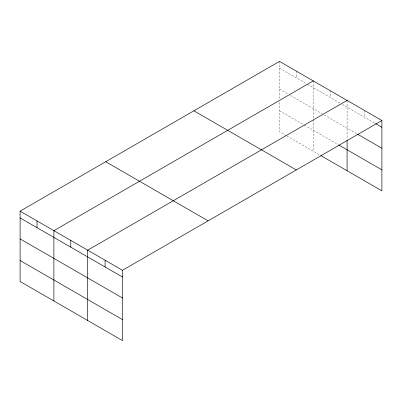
<?xml version="1.0" encoding="UTF-8"?>
<svg xmlns="http://www.w3.org/2000/svg" width="402" height="402" viewBox="0 0 402 402"><rect width="100%" height="100%" fill="white"/><g stroke="black" fill="none" stroke-linecap="round" stroke-linejoin="round"><path stroke-width="0.3" stroke-dasharray="2.01 1.51" d="M279.49 68.149L306.952 84.003M307.48 84.309L340.218 103.208M342.328 104.43L375.041 123.313M279.49 89.128L288.47 94.309M290.581 95.53L322.263 113.821M324.374 115.042L356.579 133.635M279.49 110.741L303.781 124.766M304.309 125.072L338.102 144.584M286.355 135.685L279.49 131.72L279.49 101.48M286.882 135.987L320.153 155.197M364.488 110.47L364.488 117.223M347.082 100.42L347.082 139.886M330.183 90.661L330.183 97.42M313.289 80.908L313.289 119.138M313.289 119.756L313.289 151.232M296.39 71.149L296.39 77.908M279.49 61.395L279.49 99.008"/><path stroke-width="0.6" d="M381.9 120.52L279.49 61.395L20.1 211.156L20.1 281.48L122.509 340.605L122.509 270.28L381.9 120.52L381.9 190.844L320.68 155.499M313.289 80.908L53.893 230.668L53.893 300.992M347.082 100.42L87.691 250.175L87.691 320.5M375.568 123.62L381.9 127.273M357.634 134.243L381.9 148.253M338.635 144.886L381.9 169.865M193.895 110.816L296.299 169.94M105.701 161.735L208.105 220.859M20.1 211.156L122.509 270.28M20.1 217.909L122.509 277.033M20.1 238.888L122.509 298.013M20.1 260.501L122.509 319.625M347.082 140.504L347.082 170.744M105.098 260.23L105.098 266.983M70.792 240.421L70.792 247.175M36.999 220.909L36.999 227.663"/></g></svg>
